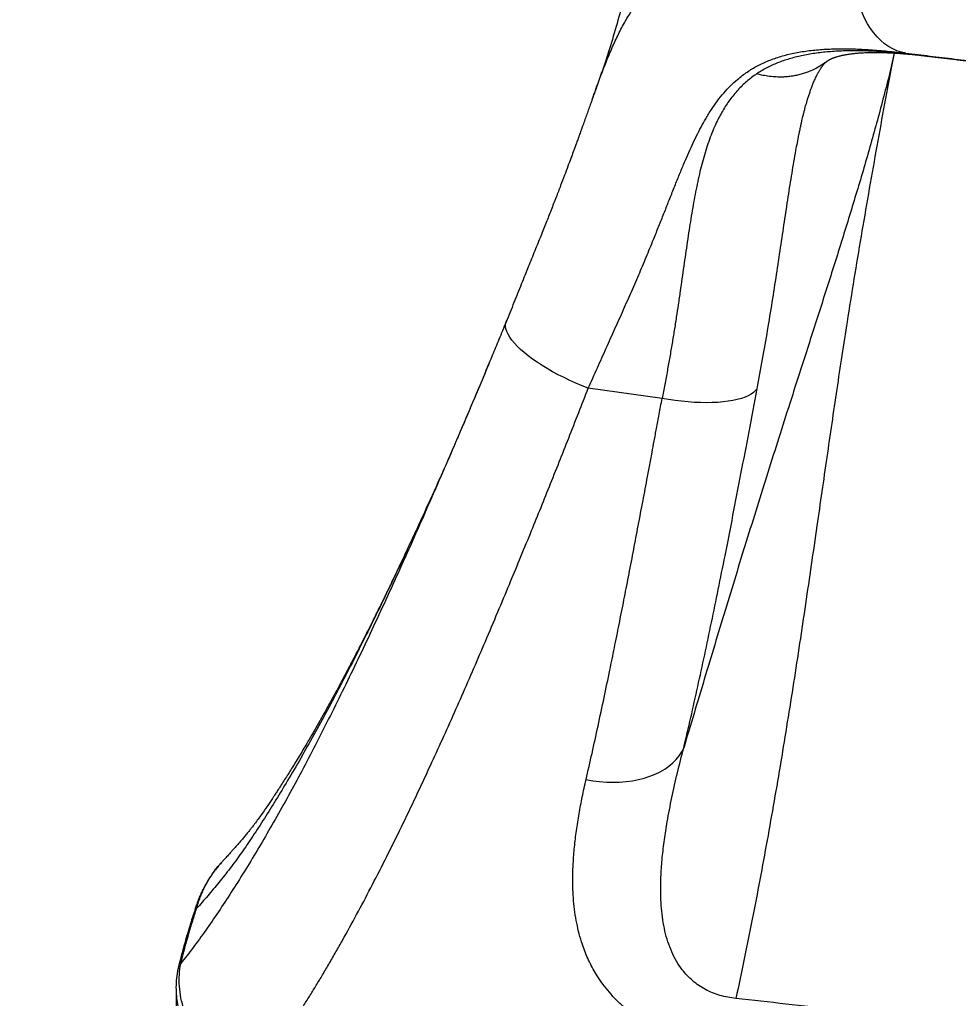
# Model space of a CAD drawing. Header units: millimetres. Extents: x -5873 to 5805, y -5301 to 4302.
# Drawn here: x -1656 to -954, y -1336 to -605 of the extents above; entities that cross this region are included whole.
import ezdxf

# ---------------------------------------------------------------- set-up
doc = ezdxf.new("R2010")
doc.units = ezdxf.units.MM
for name, color, linetype in [('DIKOM_ОБЪЕКТ', 7, 'Continuous'), ('DIKOM_РАЗМЕР_ЗОНА', 7, 'Continuous'), ('DIKOM_РАЗМЕР_ОБЪЕКТА', 7, 'Continuous')]:
    doc.layers.add(name, color=color, linetype=linetype)
doc.styles.add('style1', font='arial.ttf', dxfattribs={"width": 0.8})
doc.dimstyles.new('1-50', dxfattribs={"dimtxt": 300, "dimasz": 200, "dimexe": 100, "dimexo": 0, "dimgap": 100, "dimtad": 1, "dimtxsty": 'style1', "dimcen": 200, "dimclrd": 7, "dimclre": 7, "dimclrt": 7, "dimadec": 1, "dimazin": 2, "dimtfac": 1, "dimtmove": 0, "dimatfit": 2, "dimfxl": 0, "dimlwd": 25, "dimlwe": 18, "dimarcsym": 0})

# ---------------------------------------------------------------- blocks, each defined once
blk = doc.blocks.new('*D9')
at = {"layer": 'Defpoints', "color": 0, "transparency": 16777216}
for p in [(1338.11, 2802.44), (-4588.97, -1585.51), (-117.5, -1585.51)]:
    blk.add_point(p, dxfattribs=at)
at = {"layer": 'DIKOM_РАЗМЕР_ОБЪЕКТА', "color": 7, "lineweight": 18, "transparency": 16777216}
for p, q in [((1338.11, 2802.44), (-4688.97, 2802.44)), ((-117.5, -1585.51), (-4688.97, -1585.51))]:
    blk.add_line(p, q, dxfattribs=at)
at = {"layer": 'DIKOM_РАЗМЕР_ОБЪЕКТА', "color": 7, "lineweight": 25, "transparency": 16777216}
blk.add_line((-4588.97, 2602.44), (-4588.97, -1385.51), dxfattribs=at)
at = {"layer": 'DIKOM_РАЗМЕР_ОБЪЕКТА', "color": 7, "transparency": 16777216}
for points in [[(-4622.31, 2602.44), (-4555.64, 2602.44), (-4588.97, 2802.44)], [(-4622.31, -1385.51), (-4555.64, -1385.51), (-4588.97, -1585.51)]]:
    blk.add_solid(points, dxfattribs=at)
at = {"layer": 'DIKOM_РАЗМЕР_ОБЪЕКТА', "color": 7, "transparency": 16777216, "insert": (-4842.15, 460.98), "char_height": 300, "attachment_point": 5, "rotation": 90, "style": 'style1'}
blk.add_mtext('4400', dxfattribs=at)
blk = doc.blocks.new('*D10')
at = {"layer": 'Defpoints', "color": 0, "transparency": 16777216}
for p in [(4304.51, 1053.39), (-1538.59, -1332.39), (4304.51, -4224.84)]:
    blk.add_point(p, dxfattribs=at)
at = {"layer": 'DIKOM_РАЗМЕР_ОБЪЕКТА', "color": 7, "lineweight": 18, "transparency": 16777216}
for p, q in [((4304.51, 1053.39), (4304.51, -4324.84)), ((-1538.59, -1332.39), (-1538.59, -4324.84))]:
    blk.add_line(p, q, dxfattribs=at)
at = {"layer": 'DIKOM_РАЗМЕР_ОБЪЕКТА', "color": 7, "lineweight": 25, "transparency": 16777216}
blk.add_line((-1338.59, -4224.84), (4104.51, -4224.84), dxfattribs=at)
at = {"layer": 'DIKOM_РАЗМЕР_ОБЪЕКТА', "color": 7, "transparency": 16777216}
for points in [[(-1338.59, -4191.51), (-1338.59, -4258.18), (-1538.59, -4224.84)], [(4104.51, -4191.51), (4104.51, -4258.18), (4304.51, -4224.84)]]:
    blk.add_solid(points, dxfattribs=at)
at = {"layer": 'DIKOM_РАЗМЕР_ОБЪЕКТА', "color": 7, "transparency": 16777216, "insert": (1679.28, -3971.67), "char_height": 300, "attachment_point": 5, "style": 'style1'}
blk.add_mtext('5850', dxfattribs=at)
blk = doc.blocks.new('*D11')
at = {"layer": 'Defpoints', "color": 0, "transparency": 16777216}
for p in [(-510, 4302.44), (-5422.89, -3651.6), (284.83, -3651.6)]:
    blk.add_point(p, dxfattribs=at)
at = {"layer": 'DIKOM_РАЗМЕР_ЗОНА', "color": 7, "lineweight": 18, "transparency": 16777216}
for p, q in [((-510, 4302.44), (-5522.89, 4302.44)), ((284.83, -3651.6), (-5522.89, -3651.6))]:
    blk.add_line(p, q, dxfattribs=at)
at = {"layer": 'DIKOM_РАЗМЕР_ЗОНА', "color": 7, "lineweight": 25, "transparency": 16777216}
blk.add_line((-5422.89, 4102.44), (-5422.89, -3451.6), dxfattribs=at)
at = {"layer": 'DIKOM_РАЗМЕР_ЗОНА', "color": 7, "transparency": 16777216}
for points in [[(-5456.22, 4102.44), (-5389.56, 4102.44), (-5422.89, 4302.44)], [(-5456.22, -3451.6), (-5389.56, -3451.6), (-5422.89, -3651.6)]]:
    blk.add_solid(points, dxfattribs=at)
at = {"layer": 'DIKOM_РАЗМЕР_ЗОНА', "color": 7, "transparency": 16777216, "insert": (-5676.06, -474.49), "char_height": 300, "attachment_point": 5, "rotation": 90, "style": 'style1'}
blk.add_mtext('7950', dxfattribs=at)
blk = doc.blocks.new('*D12')
at = {"layer": 'Defpoints', "color": 0, "transparency": 16777216}
for p in [(5804.51, -760.32), (-3958.96, -1765.25), (5804.51, -5201.29)]:
    blk.add_point(p, dxfattribs=at)
at = {"layer": 'DIKOM_РАЗМЕР_ЗОНА', "color": 7, "lineweight": 18, "transparency": 16777216}
for p, q in [((5804.51, -760.32), (5804.51, -5301.29)), ((-3958.96, -1765.25), (-3958.96, -5301.29))]:
    blk.add_line(p, q, dxfattribs=at)
at = {"layer": 'DIKOM_РАЗМЕР_ЗОНА', "color": 7, "lineweight": 25, "transparency": 16777216}
blk.add_line((-3758.96, -5201.29), (5604.51, -5201.29), dxfattribs=at)
at = {"layer": 'DIKOM_РАЗМЕР_ЗОНА', "color": 7, "transparency": 16777216}
for points in [[(-3758.96, -5167.95), (-3758.96, -5234.62), (-3958.96, -5201.29)], [(5604.51, -5167.95), (5604.51, -5234.62), (5804.51, -5201.29)]]:
    blk.add_solid(points, dxfattribs=at)
at = {"layer": 'DIKOM_РАЗМЕР_ЗОНА', "color": 7, "transparency": 16777216, "insert": (1709.94, -4948.11), "char_height": 300, "attachment_point": 5, "style": 'style1'}
blk.add_mtext('9800', dxfattribs=at)

msp = doc.modelspace()

# ---------------------------------------------------------------- linework, layer by layer
at = {"layer": 'DIKOM_ОБЪЕКТ', "color": 7, "linetype": 'Continuous', "lineweight": 15}
for p, q in [((-1002.436, -630.097), (-1004.412, -640.202)), ((-1004.412, -640.202), (-1002.103, -630.116)), ((-993.609, -630.175), (-979.41, -632.149)), ((-978.108, -632.334), (-979.41, -632.149)), ((-1227.407, -663.378), (-1227.549, -663.773)), ((-1074.585, -697.098), (-1074.043, -694.264)), ((-1292.121, -830.956), (-1291.524, -829.63)), ((-1175.663, -888.177), (-1230.786, -880.512))]:
    msp.add_line(p, q, dxfattribs=at)
at = {"layer": 'DIKOM_ОБЪЕКТ', "color": 7, "linetype": 'Continuous', "lineweight": 15, "flags": 128}
for points in [[(-993.609, -630.175), (-996.95, -629.453), (-1000.225, -628.384), (-1003.417, -626.974), (-1006.512, -625.23), (-1009.492, -623.16), (-1012.343, -620.775), (-1015.051, -618.086), (-1017.601, -615.109), (-1019.982, -611.857), (-1022.18, -608.347), (-1024.185, -604.597), (-1025.987, -600.626), (-1027.575, -596.454), (-1028.944, -592.102), (-1030.085, -587.591), (-1030.992, -582.946), (-1031.662, -578.189), (-1032.091, -573.344), (-1032.276, -568.436), (-1032.217, -563.49), (-1031.914, -558.53), (-1031.369, -553.583)], [(-1230.786, -880.512), (-1235.396, -878.704), (-1239.966, -876.788), (-1244.471, -874.772), (-1248.889, -872.668), (-1253.198, -870.485), (-1257.377, -868.234), (-1261.405, -865.928), (-1265.261, -863.577), (-1268.926, -861.192), (-1272.381, -858.788), (-1275.61, -856.373), (-1278.596, -853.963), (-1281.324, -851.568), (-1283.781, -849.199), (-1285.953, -846.871), (-1287.831, -844.593), (-1289.405, -842.377), (-1290.667, -840.235), (-1291.611, -838.177), (-1292.231, -836.214), (-1292.525, -834.355), (-1292.492, -832.609), (-1292.131, -830.986), (-1292.121, -830.956)], [(-1104.609, -880.902), (-1105.784, -882.362), (-1107.291, -883.735), (-1109.122, -885.012), (-1111.268, -886.187), (-1113.719, -887.255), (-1116.461, -888.209), (-1119.481, -889.046), (-1122.765, -889.761), (-1126.295, -890.35), (-1130.054, -890.812), (-1134.024, -891.142), (-1138.184, -891.34), (-1142.513, -891.404), (-1146.99, -891.335), (-1151.592, -891.132), (-1156.297, -890.797), (-1161.08, -890.332), (-1165.919, -889.737), (-1170.788, -889.018), (-1175.663, -888.177)], [(-1232.435, -1172.94), (-1227.38, -1173.821), (-1222.317, -1174.456), (-1217.274, -1174.84), (-1212.277, -1174.971), (-1207.354, -1174.848), (-1202.532, -1174.473), (-1197.835, -1173.847), (-1193.29, -1172.974), (-1188.921, -1171.858), (-1184.752, -1170.506), (-1180.806, -1168.924), (-1177.103, -1167.121), (-1173.663, -1165.108), (-1170.506, -1162.894), (-1167.648, -1160.492), (-1165.104, -1157.915), (-1162.889, -1155.177), (-1161.015, -1152.292), (-1159.491, -1149.275)], [(-1535.155, -1310.435), (-1535.925, -1310.327), (-1536.342, -1310.31), (-1536.404, -1310.386), (-1536.294, -1310.462)]]:
    msp.add_lwpolyline(points, dxfattribs=at)
at = {"layer": 'DIKOM_ОБЪЕКТ', "color": 7, "linetype": 'Continuous', "lineweight": 15}
for points, knots in [([(-156.203, -635.142), (-155.948, -633.72), (-155.452, -630.944), (-155.456, -626.842), (-155.983, -622.547), (-157.143, -618.374), (-158.838, -614.587), (-160.625, -611.618), (-162.477, -609.158), (-164.404, -607.055), (-166.519, -605.129), (-168.407, -603.69), (-170.196, -602.511), (-171.804, -601.583), (-173.123, -600.906), (-174.08, -600.454), (-174.884, -600.096), (-175.709, -599.749), (-176.565, -599.409), (-177.666, -598.997), (-178.981, -598.54), (-180.521, -598.046), (-182.219, -597.539), (-183.997, -597.041), (-185.823, -596.559), (-187.658, -596.094), (-189.663, -595.606), (-191.864, -595.09), (-194.336, -594.529), (-197.117, -593.917), (-200.313, -593.234), (-203.982, -592.472), (-208.255, -591.608), (-213.212, -590.631), (-218.89, -589.539), (-225.116, -588.37), (-231.748, -587.15), (-238.718, -585.893), (-246.02, -584.599), (-253.64, -583.271), (-261.855, -581.862), (-270.644, -580.379), (-279.83, -578.856), (-288.939, -577.36), (-297.146, -576.021), (-304.383, -574.845), (-310.635, -573.829), (-316.538, -572.871), (-322.627, -571.88), (-329.266, -570.8), (-336.778, -569.59), (-345.022, -568.273), (-354.044, -566.842), (-363.878, -565.295), (-374.533, -563.63), (-385.923, -561.863), (-400.069, -559.684), (-416.868, -557.115), (-436.29, -554.173), (-455.942, -551.22), (-475.94, -548.24), (-496.352, -545.221), (-517.182, -542.164), (-538.278, -539.091), (-559.553, -536.015), (-580.862, -532.955), (-602.199, -529.913), (-623.559, -526.888), (-645.072, -523.862), (-667.683, -520.704), (-691.289, -517.432), (-715.769, -514.065), (-740.067, -510.75), (-764.184, -507.486), (-788.12, -504.274), (-811.806, -501.124), (-835.119, -498.051), (-856.429, -495.268), (-875.786, -492.763), (-893.324, -490.512), (-910.661, -488.306), (-927.93, -486.128), (-942.987, -484.249), (-955.89, -482.652), (-966.658, -481.33), (-977.338, -480.028), (-987.898, -478.752), (-998.168, -477.522), (-1007.873, -476.37), (-1016.776, -475.32), (-1024.431, -474.423), (-1030.977, -473.66), (-1036.536, -473.016), (-1041.576, -472.435), (-1046.203, -471.903), (-1050.714, -471.389), (-1055.754, -470.821), (-1061.498, -470.183), (-1067.948, -469.477), (-1074.776, -468.741), (-1082.406, -467.934), (-1090.604, -467.087), (-1098.995, -466.245), (-1106.869, -465.483), (-1114.133, -464.807), (-1120.805, -464.216), (-1126.812, -463.714), (-1132.2, -463.295), (-1136.936, -462.958), (-1141.078, -462.695), (-1144.225, -462.524), (-1146.578, -462.416), (-1148.309, -462.348), (-1149.872, -462.298), (-1151.35, -462.262), (-1152.97, -462.237), (-1154.789, -462.235), (-1156.703, -462.267), (-1158.525, -462.344), (-1160.267, -462.473), (-1161.747, -462.628), (-1163.185, -462.829), (-1164.46, -463.054), (-1165.566, -463.288), (-1166.549, -463.525), (-1167.775, -463.861), (-1169.361, -464.369), (-1171.094, -465.041), (-1172.773, -465.813), (-1174.218, -466.573), (-1175.635, -467.421), (-1176.987, -468.321), (-1178.65, -469.569), (-1180.674, -471.348), (-1182.978, -473.82), (-1185.11, -476.758), (-1186.915, -480.025), (-1188.302, -483.451), (-1189.342, -487.248), (-1189.605, -489.911), (-1189.739, -491.272)], [0, 0, 0, 0, 0.0028437, 0.005551, 0.008074, 0.0114316, 0.0142151, 0.0165946, 0.0189853, 0.0214179, 0.0238497, 0.0270226, 0.0299349, 0.0324558, 0.0348702, 0.0368396, 0.0388619, 0.041111, 0.0435882, 0.0462946, 0.0510128, 0.0558737, 0.0604702, 0.0662162, 0.0715286, 0.0767123, 0.0818452, 0.0878865, 0.0939129, 0.1003685, 0.1073166, 0.1147568, 0.1226908, 0.1315466, 0.1409546, 0.1505933, 0.1601667, 0.1696847, 0.179157, 0.1885933, 0.1979567, 0.2083092, 0.2184461, 0.2278883, 0.2365694, 0.2428611, 0.2486894, 0.2540555, 0.25896, 0.2648982, 0.2713095, 0.2782351, 0.2856822, 0.2936604, 0.3021394, 0.3110875, 0.320286, 0.3345568, 0.3486242, 0.3625172, 0.3762637, 0.3901652, 0.4041159, 0.4180038, 0.4318276, 0.4456156, 0.4591488, 0.4726969, 0.4862862, 0.4999438, 0.5154855, 0.5309464, 0.5463672, 0.5617863, 0.5772425, 0.5927751, 0.6082915, 0.6237227, 0.6360334, 0.6483348, 0.6606786, 0.6733228, 0.6863398, 0.6946776, 0.7031537, 0.7117236, 0.720391, 0.7291574, 0.737621, 0.7455232, 0.7528695, 0.7585893, 0.7639246, 0.7688761, 0.773444, 0.777908, 0.7828094, 0.7891701, 0.7961702, 0.8038137, 0.812058, 0.8226414, 0.8335178, 0.8442363, 0.8548106, 0.8652538, 0.8755777, 0.8853313, 0.8949856, 0.9041596, 0.9126157, 0.9175455, 0.9221814, 0.9265261, 0.9306572, 0.9351549, 0.9404608, 0.9463215, 0.9524641, 0.9561103, 0.959782, 0.9632255, 0.9660941, 0.9682016, 0.9698355, 0.9713119, 0.9731886, 0.9754924, 0.9771553, 0.9789027, 0.980082, 0.9812822, 0.9827265, 0.9846134, 0.9869417, 0.9896939, 0.9920149, 0.9945289, 0.9972034, 1, 1, 1, 1]), ([(-156.26, -635.134), (-156.236, -635.113), (-155.995, -634.9), (-156.613, -634.355), (-158.117, -633.507), (-160.656, -632.536), (-164.154, -631.433), (-168.645, -630.194), (-174.102, -628.825), (-180.489, -627.332), (-187.783, -625.719), (-195.98, -623.989), (-205.078, -622.144), (-215.08, -620.182), (-225.991, -618.104), (-237.786, -615.917), (-250.405, -613.629), (-263.782, -611.254), (-277.889, -608.796), (-292.72, -606.254), (-308.278, -603.629), (-324.562, -600.921), (-341.572, -598.13), (-359.242, -595.266), (-377.486, -592.345), (-396.219, -589.379), (-415.424, -586.371), (-435.099, -583.321), (-455.244, -580.231), (-475.862, -577.098), (-496.931, -573.928), (-518.354, -570.734), (-540.025, -567.534), (-561.864, -564.338), (-583.865, -561.147), (-606.03, -557.962), (-628.357, -554.783), (-650.849, -551.61), (-673.455, -548.451), (-696.074, -545.321), (-718.599, -542.233), (-740.98, -539.195), (-763.218, -536.206), (-785.31, -533.265), (-807.253, -530.374), (-828.968, -527.542), (-850.355, -524.782), (-871.324, -522.106), (-891.856, -519.515), (-911.956, -517.009), (-931.622, -514.588), (-950.853, -512.252), (-969.63, -510.003), (-987.864, -507.853), (-1005.468, -505.81), (-1022.372, -503.884), (-1038.576, -502.073), (-1054.086, -500.378), (-1068.897, -498.797), (-1083.008, -497.334), (-1096.386, -495.99), (-1108.96, -494.775), (-1120.671, -493.693), (-1131.487, -492.747), (-1141.418, -491.935), (-1150.465, -491.257), (-1158.625, -490.714), (-1165.891, -490.304), (-1172.236, -490.029), (-1177.625, -489.889), (-1182.038, -489.888), (-1185.461, -490.026), (-1187.938, -490.299), (-1189.303, -490.714), (-1189.853, -491.047), (-1189.724, -491.264), (-1189.718, -491.275)], [0, 0, 0, 0, 0.0016717, 0.0168377, 0.0306269, 0.0444384, 0.0582979, 0.072232, 0.0861656, 0.1000218, 0.1138307, 0.1276178, 0.1414079, 0.1552272, 0.1691019, 0.1830538, 0.1969687, 0.2108133, 0.2246147, 0.2383993, 0.2521929, 0.2660216, 0.2799122, 0.2938685, 0.3077623, 0.3215932, 0.3353882, 0.3491733, 0.3629741, 0.3768166, 0.3907281, 0.4046799, 0.4185557, 0.4323752, 0.4461657, 0.459953, 0.4737626, 0.487621, 0.5015558, 0.5154994, 0.5293803, 0.5432254, 0.5570615, 0.5709142, 0.5848101, 0.5987674, 0.6126749, 0.6265148, 0.6403139, 0.6540984, 0.667894, 0.6817269, 0.6956236, 0.7095795, 0.7234679, 0.7372954, 0.7510888, 0.7648743, 0.7786776, 0.7925252, 0.8064441, 0.8203929, 0.8342643, 0.8480816, 0.8618711, 0.8756589, 0.889471, 0.9033326, 0.9172696, 0.9311972, 0.9450523, 0.9588612, 0.9726496, 0.986443, 0.999339, 1, 1, 1, 1]), ([(-1189.784, -491.281), (-1189.963, -494.386), (-1190.433, -502.576), (-1191.593, -515.681), (-1193.236, -530.41), (-1195.241, -544.652), (-1197.586, -558.496), (-1200.265, -572.018), (-1203.264, -585.275), (-1207.116, -600.498), (-1211.979, -617.555), (-1217.905, -636.21), (-1223.086, -651.515), (-1226.339, -660.525), (-1227.445, -663.587)], [0, 0, 0, 0, 0.0521819, 0.1376123, 0.2198094, 0.299582, 0.377622, 0.4545021, 0.5306755, 0.6064803, 0.720308, 0.8331033, 0.9432689, 1, 1, 1, 1]), ([(-1227.541, -663.776), (-1227.128, -662.616), (-1225.184, -657.163), (-1221.848, -648.113), (-1217.417, -636.631), (-1212.912, -625.871), (-1208.214, -615.76), (-1203.224, -606.337), (-1197.827, -597.573), (-1191.925, -589.478), (-1185.449, -582.105), (-1178.347, -575.488), (-1170.555, -569.63), (-1162.003, -564.527), (-1152.624, -560.17), (-1142.379, -556.57), (-1131.282, -553.738), (-1119.374, -551.669), (-1106.695, -550.337), (-1093.233, -549.707), (-1078.979, -549.741), (-1063.905, -550.418), (-1048.094, -551.658), (-1036.947, -552.941), (-1031.369, -553.583)], [0, 0, 0, 0, 0.0116375, 0.0547302, 0.0981668, 0.142036, 0.1864187, 0.2313922, 0.2770638, 0.3235065, 0.3702749, 0.4172448, 0.4644838, 0.5120732, 0.5600926, 0.6086477, 0.6575297, 0.706231, 0.7548417, 0.8034726, 0.8522353, 0.9012409, 0.9505786, 1, 1, 1, 1]), ([(-1031.369, -553.583), (-1025.39, -554.317), (-1013.469, -555.781), (-994.682, -558.131), (-975.331, -560.58), (-955.348, -563.137), (-934.751, -565.801), (-913.532, -568.57), (-891.722, -571.44), (-869.43, -574.396), (-846.775, -577.421), (-823.843, -580.503), (-800.638, -583.64), (-777.158, -586.833), (-753.402, -590.08), (-729.388, -593.378), (-705.23, -596.713), (-681.059, -600.067), (-656.979, -603.423), (-633.002, -606.78), (-609.129, -610.14), (-585.358, -613.501), (-561.701, -616.864), (-538.258, -620.213), (-515.153, -623.534), (-492.496, -626.809), (-470.304, -630.037), (-448.577, -633.219), (-427.314, -636.356), (-406.523, -639.448), (-386.259, -642.489), (-366.622, -645.464), (-347.617, -648.371), (-335.58, -650.239), (-329.557, -651.174)], [0, 0, 0, 0, 0.0314152, 0.0626495, 0.093771, 0.1248519, 0.1559641, 0.1871699, 0.218538, 0.2499826, 0.2812419, 0.3123763, 0.343456, 0.3745496, 0.4057282, 0.4370585, 0.468525, 0.4998269, 0.5309905, 0.5620824, 0.5931717, 0.6243261, 0.6556109, 0.6870679, 0.7183981, 0.7495766, 0.7806736, 0.8117575, 0.8428962, 0.8741575, 0.9056011, 0.9370705, 0.9685144, 1, 1, 1, 1]), ([(-1230.786, -880.512), (-1228.499, -875.459), (-1223.939, -865.382), (-1217.346, -850.54), (-1210.807, -836.021), (-1204.416, -821.806), (-1198.248, -807.863), (-1192.361, -794.236), (-1186.725, -780.817), (-1181.819, -768.824), (-1177.543, -758.165), (-1173.864, -748.895), (-1170.236, -739.715), (-1166.634, -730.637), (-1163.069, -721.787), (-1159.695, -713.634), (-1156.445, -706.066), (-1153.236, -698.932), (-1149.931, -692.006), (-1146.541, -685.393), (-1142.868, -678.791), (-1138.842, -672.249), (-1134.382, -665.843), (-1129.651, -659.919), (-1124.655, -654.534), (-1118.887, -649.228), (-1112.244, -644.193), (-1104.462, -639.523), (-1096.067, -635.632), (-1087.013, -632.488), (-1077.366, -630.084), (-1067.11, -628.369), (-1056.221, -627.301), (-1044.766, -626.843), (-1032.762, -626.942), (-1020.257, -627.556), (-1007.232, -628.609), (-998.164, -629.651), (-993.609, -630.175)], [0, 0, 0, 0, 0.031391, 0.0626083, 0.0937052, 0.1247263, 0.1557188, 0.1867318, 0.2174602, 0.2490355, 0.2722335, 0.2953587, 0.3183788, 0.3426764, 0.3670465, 0.3905704, 0.4115627, 0.4333251, 0.4554216, 0.4771996, 0.4989107, 0.5241925, 0.5494061, 0.5746767, 0.5998647, 0.6243443, 0.6557987, 0.6866324, 0.7181593, 0.7494386, 0.7805293, 0.8116733, 0.8429409, 0.8744011, 0.9055239, 0.9369237, 0.9683152, 1, 1, 1, 1]), ([(-979.41, -632.149), (-983.798, -631.635), (-992.534, -630.611), (-1005.121, -629.495), (-1017.331, -628.73), (-1029.107, -628.385), (-1040.428, -628.498), (-1051.29, -629.108), (-1061.67, -630.262), (-1071.54, -632.008), (-1080.822, -634.366), (-1089.505, -637.386), (-1097.656, -641.043), (-1102.568, -644.083), (-1105.031, -645.607)], [0, 0, 0, 0, 0.0839959, 0.1672246, 0.249817, 0.3336067, 0.4166284, 0.4990335, 0.583128, 0.6666358, 0.7497337, 0.8329778, 0.9162774, 1, 1, 1, 1]), ([(-1074.078, -694.258), (-1074.013, -693.923), (-1073.822, -692.935), (-1073.511, -691.371), (-1073.157, -689.617), (-1072.808, -687.932), (-1072.48, -686.38), (-1072.134, -684.771), (-1071.702, -682.809), (-1071.229, -680.72), (-1070.723, -678.56), (-1070.216, -676.462), (-1069.644, -674.172), (-1069.031, -671.814), (-1068.45, -669.673), (-1067.927, -667.811), (-1067.372, -665.905), (-1066.701, -663.684), (-1065.878, -661.1), (-1064.986, -658.474), (-1064.193, -656.283), (-1063.555, -654.608), (-1063.018, -653.25), (-1062.448, -651.864), (-1061.779, -650.31), (-1061.064, -648.741), (-1060.392, -647.348), (-1059.788, -646.157), (-1059.204, -645.057), (-1058.651, -644.069), (-1058.118, -643.16), (-1057.645, -642.389), (-1057.212, -641.714), (-1056.853, -641.175), (-1056.547, -640.731), (-1056.223, -640.275), (-1055.862, -639.785), (-1055.445, -639.243), (-1054.997, -638.692), (-1054.552, -638.174), (-1054.056, -637.632), (-1053.584, -637.155), (-1053.311, -636.897), (-1053.1, -636.704), (-1052.918, -636.542), (-1052.754, -636.399), (-1052.647, -636.311), (-1052.64, -636.305)], [0, 0, 0, 0, 0.0107574, 0.0317989, 0.0483541, 0.0619605, 0.0763041, 0.0915678, 0.1076648, 0.133844, 0.1539321, 0.1737462, 0.1998036, 0.227389, 0.2512939, 0.2723944, 0.2925356, 0.3194897, 0.3546588, 0.3931354, 0.426615, 0.4495325, 0.4697471, 0.4918533, 0.5192887, 0.5507985, 0.5793446, 0.6039149, 0.6278755, 0.6559042, 0.6775315, 0.7015543, 0.7228904, 0.7400721, 0.7552671, 0.7701946, 0.7910651, 0.8141354, 0.8409195, 0.8711667, 0.8990423, 0.9332166, 0.9635696, 0.9728471, 0.9839264, 0.9989045, 1, 1, 1, 1]), ([(-1053.065, -636.632), (-1052.974, -636.56), (-1052.769, -636.397), (-1052.491, -636.193), (-1052.236, -636.012), (-1052.049, -635.885), (-1051.909, -635.792), (-1051.767, -635.701), (-1051.579, -635.582), (-1051.338, -635.436), (-1051.036, -635.259), (-1050.685, -635.064), (-1050.257, -634.838), (-1049.738, -634.581), (-1049.14, -634.305), (-1048.518, -634.038), (-1047.926, -633.799), (-1047.333, -633.574), (-1046.704, -633.348), (-1045.954, -633.095), (-1045.054, -632.813), (-1044.058, -632.525), (-1043.016, -632.25), (-1042.074, -632.021), (-1041.208, -631.824), (-1040.432, -631.659), (-1039.707, -631.513), (-1038.919, -631.362), (-1037.956, -631.19), (-1036.713, -630.986), (-1035.288, -630.776), (-1033.84, -630.588), (-1032.514, -630.434), (-1031.318, -630.31), (-1030.214, -630.207), (-1029.072, -630.11), (-1027.739, -630.01), (-1026.105, -629.907), (-1024.316, -629.816), (-1022.641, -629.751), (-1021.241, -629.711), (-1019.957, -629.683), (-1018.506, -629.662), (-1016.773, -629.652), (-1014.935, -629.659), (-1013.212, -629.681), (-1011.394, -629.717), (-1009.238, -629.777), (-1006.676, -629.874), (-1004.044, -630.001), (-1001.487, -630.148), (-999.3, -630.291), (-997.456, -630.423), (-995.991, -630.535), (-994.54, -630.651), (-992.985, -630.782), (-991.08, -630.951), (-988.677, -631.177), (-985.648, -631.481), (-981.972, -631.877), (-979.265, -632.197), (-977.807, -632.369)], [0, 0, 0, 0, 0.0137238, 0.0307395, 0.0443781, 0.0546427, 0.062867, 0.0712772, 0.0799076, 0.0960073, 0.1115937, 0.1275391, 0.1473366, 0.1694824, 0.1922616, 0.2145517, 0.2331033, 0.2484574, 0.2661768, 0.2846391, 0.3055035, 0.3301705, 0.349346, 0.3682441, 0.3839441, 0.3965561, 0.4083274, 0.4200336, 0.4347035, 0.4531317, 0.4749704, 0.49524, 0.5121414, 0.5268144, 0.5402163, 0.5526921, 0.5677033, 0.5862549, 0.6074477, 0.625972, 0.6395897, 0.6511491, 0.6653224, 0.6828782, 0.7017583, 0.7179176, 0.7312318, 0.75177, 0.7758562, 0.798664, 0.8195014, 0.8402194, 0.8526415, 0.8644168, 0.8755411, 0.8873298, 0.9011139, 0.9192215, 0.941697, 0.9685989, 1, 1, 1, 1]), ([(-993.609, -630.175), (-987.701, -630.88), (-975.895, -632.289), (-957.166, -634.572), (-937.773, -636.969), (-917.682, -639.487), (-896.889, -642.125), (-875.439, -644.879), (-853.44, -647.734), (-831.01, -650.676), (-808.253, -653.69), (-785.162, -656.777), (-761.782, -659.931), (-738.126, -663.15), (-714.279, -666.424), (-690.392, -669.732), (-666.559, -673.06), (-642.858, -676.397), (-619.253, -679.748), (-595.789, -683.107), (-572.548, -686.463), (-549.642, -689.799), (-527.202, -693.096), (-505.266, -696.349), (-483.867, -699.552), (-463, -702.706), (-442.705, -705.805), (-423.081, -708.836), (-404.139, -711.793), (-392.219, -713.685), (-386.26, -714.63)], [0, 0, 0, 0, 0.0357934, 0.0715333, 0.1070704, 0.1426539, 0.1782522, 0.214078, 0.2499725, 0.2856279, 0.3212627, 0.3567877, 0.3924225, 0.4281327, 0.4639687, 0.4998268, 0.5353927, 0.5709701, 0.6065298, 0.6422506, 0.6781002, 0.7138663, 0.7495867, 0.7851207, 0.8206874, 0.8563327, 0.8921425, 0.9280852, 0.9640469, 1, 1, 1, 1]), ([(-979.41, -632.149), (-973.653, -632.844), (-962.148, -634.232), (-944.009, -636.462), (-925.299, -638.792), (-905.992, -641.226), (-886.079, -643.766), (-865.595, -646.407), (-844.618, -649.139), (-823.257, -651.949), (-801.616, -654.822), (-779.711, -657.756), (-757.582, -660.746), (-735.207, -663.795), (-712.646, -666.894), (-690.018, -670.028), (-667.432, -673.181), (-644.98, -676.34), (-622.649, -679.508), (-600.479, -682.678), (-578.474, -685.849), (-556.701, -689.014), (-535.29, -692.151), (-514.332, -695.249), (-493.898, -698.297), (-473.958, -701.298), (-454.54, -704.249), (-435.674, -707.146), (-417.361, -709.986), (-405.743, -711.814), (-399.93, -712.729)], [0, 0, 0, 0, 0.0358108, 0.0715652, 0.107117, 0.1427068, 0.1782902, 0.2140968, 0.2499852, 0.2857183, 0.3214033, 0.3569387, 0.3925344, 0.4281673, 0.464023, 0.4999288, 0.5355843, 0.5712289, 0.6067622, 0.6423857, 0.6780774, 0.7139283, 0.7498321, 0.7854468, 0.8210388, 0.8565801, 0.8922563, 0.9280226, 0.963984, 1, 1, 1, 1]), ([(-978.109, -632.334), (-972.38, -633.025), (-960.956, -634.404), (-942.936, -636.619), (-924.364, -638.931), (-905.175, -641.351), (-885.385, -643.875), (-864.991, -646.504), (-844.087, -649.227), (-822.794, -652.028), (-801.23, -654.891), (-779.423, -657.812), (-757.373, -660.791), (-735.08, -663.828), (-712.583, -666.919), (-690.009, -670.045), (-667.487, -673.189), (-645.108, -676.338), (-622.874, -679.492), (-600.785, -682.651), (-578.846, -685.813), (-557.144, -688.967), (-535.808, -692.094), (-514.954, -695.176), (-494.619, -698.209), (-474.801, -701.192), (-455.495, -704.125), (-436.737, -707.006), (-418.526, -709.83), (-406.979, -711.647), (-401.204, -712.556)], [0, 0, 0, 0, 0.0358621, 0.0715146, 0.107053, 0.1425701, 0.1781582, 0.2139103, 0.2498747, 0.2856837, 0.3213186, 0.3568726, 0.3924371, 0.4281036, 0.463967, 0.499928, 0.5356658, 0.5712626, 0.6068103, 0.642401, 0.678127, 0.7140727, 0.7499285, 0.7855813, 0.8211258, 0.8566545, 0.8922592, 0.9280339, 0.9640119, 1, 1, 1, 1]), ([(-1004.412, -640.202), (-1007.422, -652.046), (-1013.473, -675.853), (-1023.569, -711.445), (-1034.251, -747.204), (-1045.435, -783.133), (-1056.936, -819.262), (-1068.615, -855.592), (-1081.922, -897.011), (-1096.715, -943.5), (-1112.805, -995.012), (-1128.599, -1046.553), (-1144.134, -1098.01), (-1154.374, -1132.197), (-1159.49, -1149.275)], [0, 0, 0, 0, 0.0684397, 0.1375668, 0.2073289, 0.2777252, 0.3487181, 0.420236, 0.4921854, 0.5934413, 0.6950645, 0.7968124, 0.8984948, 1, 1, 1, 1]), ([(-1004.412, -640.202), (-1006.355, -650.767), (-1010.259, -671.987), (-1016.003, -703.652), (-1021.633, -735.367), (-1027.106, -767.131), (-1032.401, -798.981), (-1038.5, -837.092), (-1045.274, -881.503), (-1052.694, -932.302), (-1060.361, -985.76), (-1068.488, -1041.848), (-1077.356, -1100.526), (-1086.825, -1159.386), (-1097.082, -1218.37), (-1108.155, -1277.44), (-1116.382, -1316.803), (-1120.499, -1336.499)], [0, 0, 0, 0, 0.0444616, 0.0892947, 0.1344641, 0.1799721, 0.225811, 0.271958, 0.3450095, 0.418573, 0.4924932, 0.5767654, 0.6611995, 0.7457428, 0.8303815, 0.9151259, 1, 1, 1, 1]), ([(-1053.081, -636.612), (-1053.462, -636.912), (-1055.351, -638.4), (-1059.155, -640.805), (-1063.233, -642.866), (-1066.193, -644.087), (-1067.759, -644.678), (-1069.369, -645.231), (-1071.024, -645.743), (-1072.72, -646.211), (-1074.458, -646.632), (-1076.235, -647.004), (-1078.164, -647.344), (-1080.492, -647.671), (-1083.465, -647.956), (-1087.202, -648.102), (-1091.747, -647.978), (-1096.554, -647.462), (-1101.089, -646.641), (-1103.807, -645.928), (-1105.031, -645.607)], [0, 0, 0, 0, 0.0274824, 0.1363259, 0.2541431, 0.2849253, 0.3162024, 0.3479578, 0.3801778, 0.4128394, 0.4459224, 0.4794108, 0.513276, 0.5539735, 0.6085643, 0.6764967, 0.7569957, 0.8532397, 0.9339259, 1, 1, 1, 1]), ([(-1105.031, -645.607), (-1107.55, -647.441), (-1112.569, -651.094), (-1119.194, -657.648), (-1125.181, -664.969), (-1130.518, -673.158), (-1134.646, -681.024), (-1137.848, -688.277), (-1140.284, -694.568), (-1142.539, -701.181), (-1144.586, -707.973), (-1146.492, -715.091), (-1148.23, -722.355), (-1149.868, -729.964), (-1151.377, -737.677), (-1152.83, -745.772), (-1154.183, -753.881), (-1155.53, -762.461), (-1156.837, -771.176), (-1158.159, -780.271), (-1159.463, -789.391), (-1160.787, -798.667), (-1162.167, -808.243), (-1163.575, -817.8), (-1165.056, -827.57), (-1166.571, -837.224), (-1168.202, -847.219), (-1169.902, -857.215), (-1171.72, -867.444), (-1173.624, -877.73), (-1174.985, -884.704), (-1175.663, -888.177)], [0, 0, 0, 0, 0.0503233, 0.1002683, 0.1502459, 0.2003161, 0.2506945, 0.2818157, 0.3136263, 0.3443736, 0.376002, 0.4064794, 0.4380768, 0.4683196, 0.5000899, 0.5301188, 0.5622448, 0.5917215, 0.6247235, 0.6561369, 0.6875658, 0.7188928, 0.7501423, 0.7829175, 0.8124932, 0.8444086, 0.8747966, 0.9063964, 0.9372351, 0.9687519, 1, 1, 1, 1]), ([(-1227.549, -663.773), (-1227.937, -664.858), (-1228.791, -667.241), (-1230.094, -670.891), (-1231.505, -674.84), (-1232.949, -678.874), (-1234.319, -682.695), (-1235.529, -686.065), (-1236.468, -688.676), (-1237.116, -690.472), (-1237.559, -691.7), (-1237.942, -692.761), (-1238.427, -694.102), (-1239.077, -695.895), (-1239.893, -698.143), (-1240.88, -700.854), (-1242.2, -704.463), (-1243.908, -709.109), (-1246.073, -714.947), (-1248.601, -721.692), (-1251.522, -729.385), (-1254.869, -738.072), (-1258.473, -747.284), (-1262.313, -756.966), (-1266.361, -767.066), (-1270.814, -778.095), (-1275.667, -790.09), (-1280.848, -802.989), (-1286.323, -816.681), (-1290.163, -826.135), (-1292.121, -830.957)], [0, 0, 0, 0, 0.0206893, 0.0454654, 0.0718398, 0.0998467, 0.1278411, 0.1507677, 0.168269, 0.1803726, 0.1866778, 0.1926606, 0.2016468, 0.2136261, 0.2285828, 0.2464995, 0.2673575, 0.2995127, 0.3367649, 0.3790877, 0.4264796, 0.4789752, 0.5366697, 0.5903871, 0.6482134, 0.7103735, 0.7771552, 0.8484034, 0.9226818, 1, 1, 1, 1]), ([(-1104.609, -880.902), (-1103.242, -873.544), (-1100.519, -858.88), (-1096.808, -837.323), (-1093.356, -816.209), (-1090.148, -795.578), (-1087.137, -775.564), (-1084.263, -756.224), (-1081.466, -737.65), (-1078.642, -719.885), (-1076.383, -706.393), (-1074.96, -699.036), (-1074.585, -697.098)], [0, 0, 0, 0, 0.1109001, 0.221011, 0.3304309, 0.4392462, 0.5475364, 0.6534716, 0.7585264, 0.8618558, 0.9636167, 1, 1, 1, 1]), ([(-1292.121, -830.957), (-1293.928, -835.371), (-1297.395, -843.837), (-1302.369, -855.879), (-1306.896, -866.776), (-1310.978, -876.542), (-1314.615, -885.2), (-1317.81, -892.767), (-1320.564, -899.26), (-1322.879, -904.695), (-1324.645, -908.828), (-1325.932, -911.832), (-1326.801, -913.858), (-1327.441, -915.348), (-1327.749, -916.065), (-1327.872, -916.351)], [0, 0, 0, 0, 0.1493509, 0.2864807, 0.4114831, 0.5244272, 0.6253684, 0.7143613, 0.7914434, 0.8566541, 0.9100348, 0.9423373, 0.9680464, 0.9872207, 1, 1, 1, 1]), ([(-1305.193, -862.667), (-1307.825, -868.966), (-1314.051, -883.868), (-1321.651, -901.821), (-1326.595, -913.343), (-1327.971, -916.549)], [0, 0, 0, 0, 0.3457708, 0.8179497, 1, 1, 1, 1]), ([(-1479.145, -1392.428), (-1477.896, -1390.85), (-1475.495, -1387.82), (-1472.019, -1383.282), (-1468.827, -1379.026), (-1465.697, -1374.765), (-1462.488, -1370.306), (-1459.364, -1365.873), (-1456.474, -1361.696), (-1453.885, -1357.896), (-1451.265, -1353.995), (-1448.589, -1349.949), (-1445.856, -1345.754), (-1442.469, -1340.478), (-1438.487, -1334.152), (-1433.84, -1326.591), (-1429.11, -1318.726), (-1424.219, -1310.416), (-1419.258, -1301.812), (-1412.46, -1289.779), (-1403.821, -1274.036), (-1393.241, -1254.027), (-1382.564, -1233.136), (-1371.747, -1211.294), (-1361.529, -1190.051), (-1351.959, -1169.664), (-1343.081, -1150.366), (-1334.154, -1130.594), (-1325.191, -1110.386), (-1316.353, -1090.124), (-1307.391, -1069.263), (-1298.565, -1048.42), (-1290.04, -1028.033), (-1281.949, -1008.487), (-1274.37, -990.01), (-1266.951, -971.763), (-1259.764, -953.941), (-1252.574, -935.962), (-1245.259, -917.515), (-1238.032, -899.141), (-1233.155, -886.602), (-1230.786, -880.512)], [0, 0, 0, 0, 0.016877, 0.0324213, 0.0466326, 0.0595109, 0.0740516, 0.089156, 0.100726, 0.1120336, 0.1230792, 0.1349469, 0.1468908, 0.15858, 0.1788194, 0.1982897, 0.2183309, 0.2393414, 0.2605717, 0.2811413, 0.3250064, 0.3685838, 0.4121361, 0.4559691, 0.5000781, 0.5352737, 0.5704479, 0.6056006, 0.6407178, 0.6756997, 0.7088186, 0.7448579, 0.7777446, 0.8068417, 0.8374262, 0.8640428, 0.8909979, 0.9187096, 0.9451598, 0.973366, 1, 1, 1, 1]), ([(-1159.491, -1149.275), (-1157.723, -1141.766), (-1154.196, -1126.79), (-1148.985, -1103.551), (-1143.836, -1079.855), (-1138.742, -1055.654), (-1133.682, -1030.972), (-1128.34, -1004.318), (-1122.697, -975.589), (-1116.726, -944.673), (-1110.707, -913.143), (-1106.644, -891.664), (-1104.609, -880.902)], [0, 0, 0, 0, 0.0946212, 0.1886988, 0.282323, 0.3755839, 0.4685795, 0.5614078, 0.6707371, 0.7801553, 0.8898456, 1, 1, 1, 1]), ([(-1232.435, -1172.94), (-1230.953, -1166.455), (-1227.959, -1153.355), (-1223.463, -1132.905), (-1219.023, -1112.166), (-1214.951, -1092.63), (-1211.226, -1074.39), (-1207.714, -1056.905), (-1204.215, -1039.209), (-1200.712, -1021.248), (-1197.302, -1003.556), (-1193.822, -985.318), (-1190.402, -967.245), (-1187.473, -951.651), (-1185.081, -938.863), (-1183.275, -929.181), (-1181.512, -919.71), (-1179.75, -910.225), (-1177.785, -899.637), (-1176.396, -892.131), (-1175.663, -888.177)], [0, 0, 0, 0, 0.0770361, 0.1556073, 0.2357151, 0.3111364, 0.3714641, 0.4338513, 0.498298, 0.5581592, 0.6208246, 0.6801754, 0.7434516, 0.8023947, 0.8352038, 0.8696554, 0.8974297, 0.9277414, 0.9619314, 1, 1, 1, 1]), ([(-1327.971, -916.549), (-1330.163, -921.673), (-1335.925, -935.141), (-1345.196, -956.487), (-1355.775, -980.601), (-1366.294, -1004.238), (-1376.776, -1027.413), (-1387.23, -1050.121), (-1397.658, -1072.34), (-1408.029, -1093.984), (-1418.312, -1114.969), (-1428.488, -1135.241), (-1438.566, -1154.81), (-1448.557, -1173.68), (-1458.466, -1191.843), (-1468.297, -1209.289), (-1478.058, -1226.005), (-1487.752, -1241.975), (-1497.382, -1257.193), (-1507.003, -1271.855), (-1516.535, -1285.731), (-1525.94, -1298.749), (-1532.086, -1306.542), (-1535.155, -1310.435)], [0, 0, 0, 0, 0.0295988, 0.0777972, 0.1260081, 0.1742414, 0.2225595, 0.2710377, 0.3197332, 0.3685733, 0.4172218, 0.4657001, 0.514064, 0.5623698, 0.6106693, 0.6590124, 0.7074498, 0.7560339, 0.8047691, 0.8537128, 0.9026107, 0.9513571, 1, 1, 1, 1]), ([(-1327.959, -916.555), (-1327.967, -916.574), (-1328.376, -917.525), (-1329.109, -919.239), (-1330.102, -921.545), (-1330.992, -923.609), (-1331.933, -925.785), (-1333.007, -928.261), (-1334.115, -930.807), (-1335.117, -933.102), (-1336.047, -935.226), (-1336.971, -937.329), (-1337.891, -939.419), (-1338.69, -941.226), (-1339.388, -942.803), (-1340.053, -944.299), (-1340.66, -945.665), (-1341.165, -946.8), (-1341.322, -947.151), (-1341.301, -947.111), (-1341.295, -947.098)], [0, 0, 0, 0, 0.0017026, 0.0841798, 0.1536532, 0.2089994, 0.2707622, 0.3523105, 0.436864, 0.5067141, 0.566269, 0.6358988, 0.7056564, 0.7651968, 0.8093655, 0.8553913, 0.9145545, 0.9478709, 0.9829027, 1, 1, 1, 1]), ([(-1341.288, -947.084), (-1341.393, -947.318), (-1345.377, -956.268), (-1353.177, -973.443), (-1364.305, -997.655), (-1375.001, -1020.414), (-1385.277, -1041.841), (-1395.522, -1062.733), (-1405.729, -1083.06), (-1415.831, -1102.673), (-1425.829, -1121.551), (-1435.724, -1139.67), (-1445.572, -1157.123), (-1455.019, -1173.296), (-1464.067, -1188.26), (-1472.719, -1202.08), (-1481.318, -1215.337), (-1489.858, -1227.94), (-1498.313, -1239.422), (-1506.689, -1250.001), (-1515.008, -1259.922), (-1520.518, -1266.192), (-1523.276, -1269.33)], [0, 0, 0, 0, 0.0016245, 0.0619797, 0.1224371, 0.1767376, 0.2311601, 0.2856903, 0.3403132, 0.3950201, 0.4488447, 0.5027864, 0.5568492, 0.6110203, 0.6594661, 0.707972, 0.7565245, 0.8050937, 0.8536812, 0.9023527, 0.9511326, 1, 1, 1, 1]), ([(-1359.51, -987.147), (-1360.176, -988.585), (-1361.919, -992.346), (-1364.65, -998.195), (-1367.627, -1004.536), (-1370.361, -1010.323), (-1372.852, -1015.566), (-1375.101, -1020.275), (-1377.108, -1024.457), (-1378.874, -1028.12), (-1380.4, -1031.274), (-1381.778, -1034.113), (-1383.267, -1037.17), (-1385.048, -1040.814), (-1387.156, -1045.102), (-1389.405, -1049.654), (-1392.306, -1055.491), (-1395.829, -1062.519), (-1400.045, -1070.836), (-1404.417, -1079.358), (-1408.958, -1088.094), (-1412.509, -1094.831), (-1414.966, -1099.445), (-1416.249, -1101.844), (-1417.385, -1103.96), (-1418.451, -1105.936), (-1419.598, -1108.058), (-1420.981, -1110.604), (-1422.729, -1113.804), (-1424.679, -1117.349), (-1426.636, -1120.878), (-1428.352, -1123.952), (-1429.797, -1126.524), (-1431.17, -1128.957), (-1432.502, -1131.303), (-1433.867, -1133.694), (-1435.266, -1136.134), (-1436.881, -1138.932), (-1438.836, -1142.295), (-1441.199, -1146.324), (-1443.865, -1150.822), (-1446.729, -1155.593), (-1449.553, -1160.239), (-1452.284, -1164.674), (-1454.925, -1168.91), (-1457.501, -1172.989), (-1459.97, -1176.851), (-1462.17, -1180.25), (-1464.193, -1183.343), (-1466.162, -1186.322), (-1468.186, -1189.353), (-1470.48, -1192.748), (-1472.962, -1196.365), (-1475.545, -1200.036), (-1478.095, -1203.549), (-1480.109, -1206.222), (-1481.601, -1208.155), (-1482.414, -1209.198), (-1483.166, -1210.151), (-1483.976, -1211.17), (-1484.937, -1212.366), (-1485.995, -1213.666), (-1487.074, -1214.975), (-1488.11, -1216.219), (-1489.106, -1217.402), (-1490.079, -1218.548), (-1491.047, -1219.676), (-1492.022, -1220.804), (-1493.006, -1221.933), (-1494.023, -1223.091), (-1495.168, -1224.386), (-1496.585, -1225.975), (-1498.333, -1227.918), (-1500.425, -1230.222), (-1502.513, -1232.502), (-1503.909, -1234.014), (-1504.494, -1234.647)], [0, 0, 0, 0, 0.0121873, 0.0318858, 0.050137, 0.0669391, 0.0822899, 0.0961877, 0.108631, 0.1196196, 0.1291522, 0.1372512, 0.1456618, 0.1573812, 0.1710532, 0.1857134, 0.2002161, 0.2264204, 0.2531371, 0.2812456, 0.3108247, 0.3412002, 0.3505365, 0.3589324, 0.3663751, 0.3728667, 0.379894, 0.3890037, 0.4001942, 0.4144984, 0.4277009, 0.4391147, 0.4487414, 0.456583, 0.4666497, 0.475494, 0.4840494, 0.4948825, 0.5081368, 0.523682, 0.5429269, 0.562597, 0.582493, 0.6012369, 0.6192824, 0.6376202, 0.6553024, 0.6713994, 0.6843157, 0.6985164, 0.7137265, 0.7280413, 0.7488611, 0.7694546, 0.7896498, 0.8130092, 0.8215355, 0.8285231, 0.8341731, 0.8407907, 0.849039, 0.858461, 0.8675532, 0.8761981, 0.8843981, 0.8922643, 0.9000989, 0.9079197, 0.9157279, 0.923524, 0.9319065, 0.9422216, 0.955156, 0.9702677, 0.9875565, 1, 1, 1, 1]), ([(-1120.499, -1336.499), (-1122.539, -1336.248), (-1126.588, -1335.75), (-1132.452, -1334.31), (-1138.043, -1332.376), (-1143.337, -1329.894), (-1148.287, -1326.893), (-1152.843, -1323.402), (-1156.979, -1319.463), (-1161.137, -1314.581), (-1165.09, -1308.65), (-1168.631, -1301.627), (-1171.464, -1294.096), (-1173.643, -1286.096), (-1175.209, -1277.697), (-1176.33, -1267.931), (-1176.822, -1256.756), (-1176.55, -1244.136), (-1175.571, -1231.159), (-1173.981, -1217.906), (-1171.642, -1203.005), (-1168.429, -1186.388), (-1164.3, -1167.998), (-1161.101, -1155.547), (-1159.491, -1149.275)], [0, 0, 0, 0, 0.0237045, 0.0470341, 0.0703061, 0.0939171, 0.1181982, 0.1429438, 0.1683273, 0.1946091, 0.2312014, 0.2690286, 0.3082323, 0.3489806, 0.3911271, 0.4341555, 0.4934223, 0.5543955, 0.6166037, 0.6794911, 0.7430901, 0.8274731, 0.9131111, 1, 1, 1, 1]), ([(-1129.027, -1376.499), (-1132.612, -1375.805), (-1139.773, -1374.418), (-1150.161, -1371.627), (-1160.163, -1368.346), (-1169.656, -1364.56), (-1178.651, -1360.287), (-1186.986, -1355.608), (-1194.71, -1350.529), (-1201.705, -1345.159), (-1208.094, -1339.449), (-1213.768, -1333.543), (-1218.854, -1327.376), (-1223.002, -1321.497), (-1226.447, -1315.857), (-1229.273, -1310.572), (-1231.778, -1305.183), (-1233.98, -1299.698), (-1236.124, -1293.45), (-1238.118, -1286.313), (-1239.843, -1278.217), (-1241.106, -1269.897), (-1241.92, -1261.517), (-1242.333, -1253.094), (-1242.382, -1244.486), (-1242.041, -1234.604), (-1241.183, -1223.483), (-1239.703, -1211.149), (-1237.727, -1198.619), (-1235.33, -1185.89), (-1233.402, -1177.265), (-1232.435, -1172.94)], [0, 0, 0, 0, 0.031491, 0.0628928, 0.0939708, 0.1252862, 0.156429, 0.1881032, 0.2190247, 0.2506796, 0.2816283, 0.3134302, 0.3441684, 0.375797, 0.4004774, 0.4257287, 0.4508143, 0.475693, 0.5011447, 0.5355616, 0.5710421, 0.6076393, 0.6434209, 0.6782659, 0.7141306, 0.7510417, 0.8005012, 0.8500259, 0.8998444, 0.9497691, 1, 1, 1, 1]), ([(-1504.439, -1234.59), (-1504.482, -1234.637), (-1504.811, -1234.995), (-1505.667, -1235.959), (-1507.229, -1237.786), (-1509.438, -1240.541), (-1512.222, -1244.359), (-1515.337, -1249.167), (-1517.971, -1253.888), (-1520.099, -1258.247), (-1521.733, -1261.986), (-1523.02, -1265.342), (-1523.805, -1267.642), (-1524.134, -1268.657), (-1524.238, -1268.986), (-1524.291, -1269.152), (-1524.316, -1269.235), (-1524.329, -1269.273), (-1524.333, -1269.289), (-1524.335, -1269.293), (-1524.335, -1269.296), (-1524.337, -1269.3), (-1524.34, -1269.312), (-1524.343, -1269.321), (-1524.345, -1269.33)], [0, 0, 0, 0, 0.0058482, 0.044333, 0.096701, 0.1887552, 0.3054846, 0.446902, 0.612031, 0.7049033, 0.8053233, 0.9134121, 0.9703639, 0.984907, 0.9922282, 0.9958983, 0.9977334, 0.9986547, 0.9988887, 0.9989337, 0.9989713, 0.9991395, 0.9992702, 1, 1, 1, 1]), ([(-1523.276, -1269.33), (-1523.269, -1269.302), (-1523.255, -1269.252), (-1523.231, -1269.163), (-1523.197, -1269.031), (-1523.133, -1268.796), (-1523.019, -1268.377), (-1522.809, -1267.63), (-1522.42, -1266.304), (-1521.681, -1263.959), (-1520.22, -1259.857), (-1517.974, -1254.659), (-1514.983, -1248.954), (-1511.058, -1242.742), (-1507.596, -1237.882), (-1504.872, -1235.162), (-1504.424, -1234.715)], [0, 0, 0, 0, 0.0021655, 0.0038719, 0.0069257, 0.0123803, 0.0221096, 0.0394808, 0.0704622, 0.1256651, 0.2237807, 0.397141, 0.5508885, 0.7077092, 0.9519101, 1, 1, 1, 1]), ([(-1524.284, -1269.367), (-1524.747, -1270.789), (-1525.815, -1274.069), (-1527.526, -1279.512), (-1529.496, -1285.984), (-1531.646, -1293.343), (-1533.957, -1301.596), (-1535.479, -1307.415), (-1536.279, -1310.47)], [0, 0, 0, 0, 0.1047684, 0.2417081, 0.3996817, 0.5787079, 0.7788042, 1, 1, 1, 1]), ([(-1535.155, -1310.435), (-1533.118, -1302.727), (-1530.185, -1291.628), (-1526.421, -1279.16), (-1524.71, -1273.691), (-1523.945, -1271.288), (-1523.574, -1270.133), (-1523.411, -1269.625), (-1523.339, -1269.401)], [0, 0, 0, 0, 0.5599503, 0.8063458, 0.9147889, 0.9625045, 0.9835015, 1, 1, 1, 1]), ([(-1523.326, -1269.362), (-1523.648, -1269.297), (-1524.295, -1269.166), (-1524.524, -1269.191), (-1524.372, -1269.3), (-1524.321, -1269.337)], [0, 0, 0, 0, 0.3959267, 0.7953589, 1, 1, 1, 1]), ([(-1523.326, -1269.362), (-1523.328, -1269.368), (-1523.332, -1269.381), (-1523.336, -1269.394), (-1523.339, -1269.401)], [0, 0, 0, 0, 0.5018222, 1, 1, 1, 1]), ([(-1523.326, -1269.362), (-1523.319, -1269.361), (-1523.305, -1269.36), (-1523.286, -1269.34), (-1523.276, -1269.33)], [0, 0, 0, 0, 0.499712, 1, 1, 1, 1]), ([(-1536.294, -1310.462), (-1536.87, -1312.886), (-1537.991, -1317.599), (-1538.697, -1324.689), (-1538.743, -1331.437), (-1538.175, -1337.767), (-1537.132, -1343.584), (-1535.664, -1349.126), (-1533.835, -1354.293), (-1531.727, -1359.014), (-1529.596, -1363.011), (-1527.523, -1366.379), (-1525.577, -1369.188), (-1523.742, -1371.59), (-1521.836, -1373.883), (-1519.611, -1376.328), (-1516.858, -1379.05), (-1513.647, -1381.859), (-1509.898, -1384.725), (-1505.531, -1387.594), (-1500.29, -1390.454), (-1494.167, -1393.079), (-1487.202, -1395.318), (-1482.214, -1396.177), (-1479.622, -1396.624)], [0, 0, 0, 0, 0.0648115, 0.1260507, 0.1841671, 0.2390431, 0.2896246, 0.3359901, 0.3861113, 0.4300776, 0.468457, 0.502244, 0.5314688, 0.5561214, 0.5797354, 0.6079238, 0.6408909, 0.678993, 0.7172672, 0.7618852, 0.8129134, 0.8702094, 0.9325653, 1, 1, 1, 1]), ([(-1479.145, -1392.428), (-1481.371, -1391.888), (-1485.838, -1390.803), (-1492.373, -1388.34), (-1498.714, -1385.275), (-1504.766, -1381.569), (-1510.457, -1377.279), (-1515.707, -1372.451), (-1520.446, -1367.153), (-1525.084, -1360.828), (-1529.324, -1353.414), (-1532.812, -1344.927), (-1535.148, -1336.23), (-1536.306, -1327.491), (-1536.414, -1318.823), (-1535.573, -1313.224), (-1535.155, -1310.435)], [0, 0, 0, 0, 0.0624669, 0.1253693, 0.1892061, 0.2529427, 0.3167925, 0.3812623, 0.4451255, 0.5085659, 0.5933462, 0.6765612, 0.7587543, 0.8405245, 0.9205658, 1, 1, 1, 1]), ([(-447.045, -1430.177), (-468.026, -1426.695), (-509.936, -1419.74), (-572.738, -1409.387), (-635.427, -1399.308), (-698.02, -1389.626), (-760.553, -1380.437), (-826.865, -1371.3), (-897.094, -1362.298), (-971.329, -1353.393), (-1045.834, -1344.883), (-1095.586, -1339.297), (-1120.499, -1336.499)], [0, 0, 0, 0, 0.0938729, 0.1875113, 0.2808976, 0.3740341, 0.4669032, 0.5596279, 0.6691908, 0.7791169, 0.8893926, 1, 1, 1, 1])]:
    msp.add_open_spline(points, degree=3, knots=knots, dxfattribs=at)

# ---------------------------------------------------------------- dimensions: what is measured, and where the dimension line sits
at = {"layer": 'DIKOM_РАЗМЕР_ЗОНА'}
dim = msp.add_linear_dim(base=(-5422.889, -3651.603), p1=(-510.005, 4302.437), p2=(284.83, -3651.603), angle=90, text='7950', dimstyle='1-50', dxfattribs=at)
dim.commit()
dim.dimension.update_dxf_attribs({"geometry": '*D11', "text_midpoint": (-5422.889, -474.491), "dimtype": 160})
dim = msp.add_linear_dim(base=(5804.512, -5201.285), p1=(-3958.963, -1765.252), p2=(5804.512, -760.324), text='9800', dimstyle='1-50', dxfattribs=at)
dim.commit()
dim.dimension.update_dxf_attribs({"geometry": '*D12', "text_midpoint": (1709.935, -5201.285), "dimtype": 160})
at = {"layer": 'DIKOM_РАЗМЕР_ОБЪЕКТА'}
dim = msp.add_linear_dim(base=(-4588.973, -1585.515), p1=(1338.114, 2802.437), p2=(-117.504, -1585.515), angle=90, text='4400', dimstyle='1-50', dxfattribs=at)
dim.commit()
dim.dimension.update_dxf_attribs({"geometry": '*D9', "text_midpoint": (-4588.973, 460.978), "dimtype": 160})
dim = msp.add_linear_dim(base=(4304.512, -4224.842), p1=(-1538.592, -1332.389), p2=(4304.512, 1053.391), text='5850', dimstyle='1-50', dxfattribs=at)
dim.commit()
dim.dimension.update_dxf_attribs({"geometry": '*D10', "text_midpoint": (1679.282, -4224.842), "dimtype": 160})

doc.saveas('drawing.dxf')
